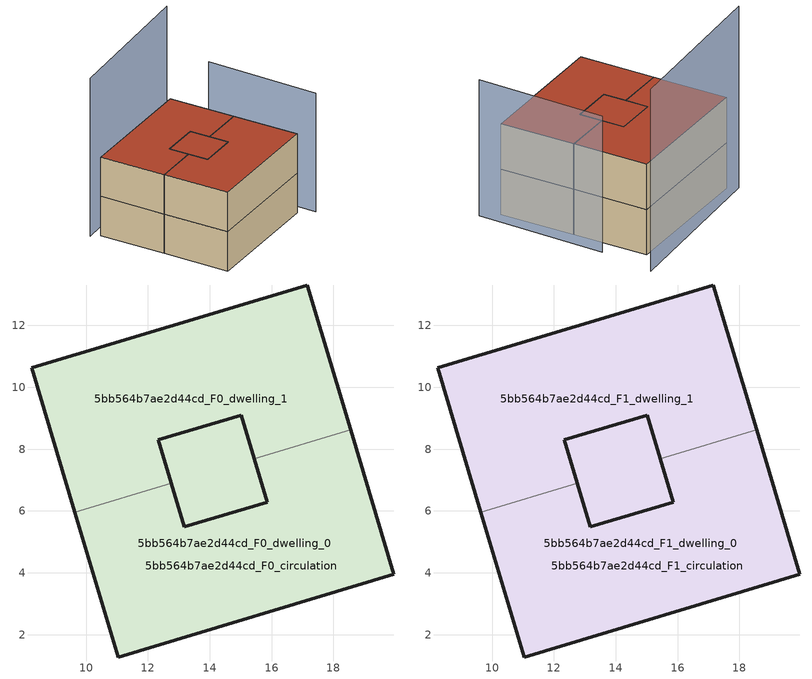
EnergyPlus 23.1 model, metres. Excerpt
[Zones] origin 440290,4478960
5bb564b7ae2d44cd_F0_dwelling_0
 floor ground (EU_floor_Construction): 18.55,8.63 19.95,3.95 11.04,1.28 9.64,5.96 12.76,6.89 13.18,5.49 15.85,6.29 15.43,7.69 z0; 15.01,9.1 15.85,6.29 13.18,5.49 12.76,6.89 12.34,8.3 z0
 wall outside (EU_wall_Construction): 15.43,7.69 15.85,6.29 13.18,5.49 12.76,6.89 / 9.64,5.96 11.04,1.28 19.95,3.95 18.55,8.63 z0:3
 wall to 5bb564b7ae2d44cd_F0_dwelling_1 (EU_wall_Construction): 18.55,8.63 15.43,7.69 / 12.76,6.89 9.64,5.96 z0:3
5bb564b7ae2d44cd_F0_dwelling_1
 floor ground (EU_floor_Construction): 17.15,13.31 18.55,8.63 15.43,7.69 15.01,9.1 12.34,8.3 12.76,6.89 9.64,5.96 8.24,10.64 z0; 15.01,9.1 15.85,6.29 13.18,5.49 12.76,6.89 12.34,8.3 z0
 wall outside (EU_wall_Construction): 18.55,8.63 17.15,13.31 8.24,10.64 9.64,5.96 / 12.76,6.89 12.34,8.3 15.01,9.1 15.43,7.69 z0:3
5bb564b7ae2d44cd_F0_circulation
 floor ground (EU_floor_Construction): 18.55,8.63 19.95,3.95 11.04,1.28 9.64,5.96 12.76,6.89 13.18,5.49 15.85,6.29 15.43,7.69 z0; 15.01,9.1 15.85,6.29 13.18,5.49 12.76,6.89 12.34,8.3 z0; 17.15,13.31 18.55,8.63 15.43,7.69 15.01,9.1 12.34,8.3 12.76,6.89 9.64,5.96 8.24,10.64 z0
 wall outside (EU_wall_Construction): 15.01,9.1 12.34,8.3 13.18,5.49 15.85,6.29 15.01,9.1 z0:3
5bb564b7ae2d44cd_F1_dwelling_0
 floor outside (EU_floor_Construction): 18.55,8.63 19.95,3.95 11.04,1.28 9.64,5.96 12.76,6.89 13.18,5.49 15.85,6.29 15.43,7.69 z3; 15.01,9.1 15.43,7.69 15.85,6.29 13.18,5.49 12.76,6.89 12.34,8.3 z3
 wall outside (EU_wall_Construction): 15.43,7.69 15.85,6.29 13.18,5.49 12.76,6.89 / 9.64,5.96 11.04,1.28 19.95,3.95 18.55,8.63 z3:6
 wall to 5bb564b7ae2d44cd_F1_dwelling_1 (EU_wall_Construction): 18.55,8.63 15.43,7.69 / 12.76,6.89 9.64,5.96 z3:6
 roof outside (EU_roof_Construction): 15.85,6.29 15.01,9.1 12.34,8.3 12.76,6.89 13.18,5.49 z6; 19.95,3.95 18.55,8.63 15.43,7.69 15.85,6.29 13.18,5.49 12.76,6.89 9.64,5.96 11.04,1.28 z6
5bb564b7ae2d44cd_F1_dwelling_1
 floor to 5bb564b7ae2d44cd_F0_dwelling_1 (EU_floor_Construction): 17.15,13.31 18.55,8.63 15.43,7.69 15.01,9.1 12.34,8.3 12.76,6.89 9.64,5.96 8.24,10.64 z3; 15.01,9.1 15.43,7.69 15.85,6.29 13.18,5.49 12.76,6.89 12.34,8.3 z3
 wall outside (EU_wall_Construction): 18.55,8.63 17.15,13.31 8.24,10.64 9.64,5.96 / 12.76,6.89 12.34,8.3 15.01,9.1 15.43,7.69 z3:6
 roof outside (EU_roof_Construction): 15.85,6.29 15.01,9.1 12.34,8.3 12.76,6.89 13.18,5.49 z6; 18.55,8.63 17.15,13.31 8.24,10.64 9.64,5.96 12.76,6.89 12.34,8.3 15.01,9.1 15.43,7.69 z6
5bb564b7ae2d44cd_F1_circulation
 floor outside (EU_floor_Construction): 17.15,13.31 18.55,8.63 15.43,7.69 15.01,9.1 12.34,8.3 12.76,6.89 9.64,5.96 8.24,10.64 z3
 floor to 5bb564b7ae2d44cd_F0_circulation (EU_floor_Construction): 18.55,8.63 19.95,3.95 11.04,1.28 9.64,5.96 12.76,6.89 13.18,5.49 15.85,6.29 15.43,7.69 z3; 15.01,9.1 15.85,6.29 13.18,5.49 12.76,6.89 12.34,8.3 z3
 wall outside (EU_wall_Construction): 15.01,9.1 12.34,8.3 13.18,5.49 15.85,6.29 15.01,9.1 z3:6
 roof outside (EU_roof_Construction): 15.85,6.29 15.01,9.1 12.34,8.3 12.76,6.89 13.18,5.49 z6; 19.95,3.95 18.55,8.63 15.43,7.69 15.85,6.29 13.18,5.49 12.76,6.89 9.64,5.96 11.04,1.28 z6; 18.55,8.63 17.15,13.31 8.24,10.64 9.64,5.96 12.76,6.89 12.34,8.3 15.01,9.1 15.43,7.69 z6
shading: 20.97,3.21 18.81,11.3 z0:9; 18.31,14.87 7.7,11.08 z0:12
[Building]
EU S2 Campaign: North Axis=0; Terrain=City; Solar Distribution=FullExterior
[Site:Location]
Madrid: Latitude=40.5; Longitude=-3.5; Time Zone=1; Elevation=609
[SizingPeriod:WeatherFileDays]
AnnualSizingPeriod: Begin Month=1; Begin Day of Month=1; End Month=12; End Day of Month=31; Day of Week for Start Day=Monday; Use Weather File Daylight Saving Period=No; Use Weather File Rain and Snow Indicators=No
[MATERIAL]
EU_InternalMass_Material: Roughness=MediumRough; Thickness=0.1; Conductivity=1; Density=1800; Specific Heat=900; Thermal Absorptance=0.9; Solar Absorptance=0.7; Visible Absorptance=0.7
[MATERIAL:NOMASS] Roughness=MediumRough; Thermal Absorptance=0.9; Solar Absorptance=0.7; Visible Absorptance=0.7
Name | Thermal Resistance
EU_wall_NoMass | 0.419739
EU_roof_NoMass | 0.352165
EU_floor_NoMass | 0.608284
[CONSTRUCTION]
EU_wall_Construction: EU_wall_NoMass
EU_roof_Construction: EU_roof_NoMass
EU_floor_Construction: EU_floor_NoMass
EU_InternalMass_Construction: EU_InternalMass_Material
[ZONE] Type=1; Multiplier=1; Ceiling Height=autocalculate; Floor Area=autocalculate; Part of Total Floor Area=Yes
Name | Volume
5bb564b7ae2d44cd_F0_dwelling_0; 5bb564b7ae2d44cd_F1_dwelling_0 | 148.594
5bb564b7ae2d44cd_F0_dwelling_1 | 148.595
5bb564b7ae2d44cd_F1_dwelling_1 | 148.593
5bb564b7ae2d44cd_F0_circulation; 5bb564b7ae2d44cd_F1_circulation | 272.65
[INTERNALMASS] Construction=EU_InternalMass_Construction; Surface Area=41.3518
Name | Zone or ZoneList
5bb564b7ae2d44cd_F0_dwelling_0_EU_InternalMass | 5bb564b7ae2d44cd_F0_dwelling_0
5bb564b7ae2d44cd_F0_dwelling_1_EU_InternalMass | 5bb564b7ae2d44cd_F0_dwelling_1
5bb564b7ae2d44cd_F1_dwelling_0_EU_InternalMass | 5bb564b7ae2d44cd_F1_dwelling_0
5bb564b7ae2d44cd_F1_dwelling_1_EU_InternalMass | 5bb564b7ae2d44cd_F1_dwelling_1
[OTHEREQUIPMENT] Fuel Type=Electricity; Design Level Calculation Method=Watts/Area; Power per Zone Floor Area=1; Fraction Latent=0; Fraction Radiant=0; Fraction Lost=0; Carbon Dioxide Generation Rate=0; EndUse Subcategory=EU_Step8_InternalGains
Name | Zone or ZoneList or Space or SpaceList | Schedule
EU_Step8_InternalGain_5bb564b7ae2d44cd_F0_dwelling_0_f000 | 5bb564b7ae2d44cd_F0_dwelling_0 | EU_Step8_GainSchedule_5bb564b7ae2d44cd_F0_dwelling_0_f000
EU_Step8_InternalGain_5bb564b7ae2d44cd_F0_dwelling_1_f000 | 5bb564b7ae2d44cd_F0_dwelling_1 | EU_Step8_GainSchedule_5bb564b7ae2d44cd_F0_dwelling_1_f000
EU_Step8_InternalGain_5bb564b7ae2d44cd_F1_dwelling_0_f000 | 5bb564b7ae2d44cd_F1_dwelling_0 | EU_Step8_GainSchedule_5bb564b7ae2d44cd_F1_dwelling_0_f000
EU_Step8_InternalGain_5bb564b7ae2d44cd_F1_dwelling_1_f000 | 5bb564b7ae2d44cd_F1_dwelling_1 | EU_Step8_GainSchedule_5bb564b7ae2d44cd_F1_dwelling_1_f000
[ZONEINFILTRATION:DESIGNFLOWRATE] Schedule=EU_AlwaysOn; Design Flow Rate Calculation Method=Flow/Area; Flow Rate per Floor Area=0.0005; Constant Term Coefficient=1; Temperature Term Coefficient=0; Velocity Term Coefficient=0; Velocity Squared Term Coefficient=0
Name | Zone or ZoneList or Space or SpaceList
EU_Circulation_Infiltration_5bb564b7ae2d44cd_F0_circulation | 5bb564b7ae2d44cd_F0_circulation
EU_Circulation_Infiltration_5bb564b7ae2d44cd_F1_circulation | 5bb564b7ae2d44cd_F1_circulation
[ZONEVENTILATION:DESIGNFLOWRATE] Schedule=EU_AlwaysOn; Design Flow Rate Calculation Method=AirChanges/Hour; Air Changes per Hour=0.703302; Ventilation Type=Natural; Fan Pressure Rise=0; Fan Total Efficiency=1; Constant Term Coefficient=1; Temperature Term Coefficient=0; Velocity Term Coefficient=0; Velocity Squared Term Coefficient=0; Minimum Indoor Temperature=-100; Maximum Indoor Temperature=100; Delta Temperature=-100; Minimum Outdoor Temperature=-100; Maximum Outdoor Temperature=100; Maximum Wind Speed=40
Name | Zone or ZoneList or Space or SpaceList
EU_ConstantAir_5bb564b7ae2d44cd_F0_dwelling_0 | 5bb564b7ae2d44cd_F0_dwelling_0
EU_ConstantAir_5bb564b7ae2d44cd_F0_dwelling_1 | 5bb564b7ae2d44cd_F0_dwelling_1
EU_ConstantAir_5bb564b7ae2d44cd_F1_dwelling_0 | 5bb564b7ae2d44cd_F1_dwelling_0
EU_ConstantAir_5bb564b7ae2d44cd_F1_dwelling_1 | 5bb564b7ae2d44cd_F1_dwelling_1
[HVACTEMPLATE:THERMOSTAT] Constant Heating Setpoint=20; Constant Cooling Setpoint=50
EU_HeatOnly_5bb564b7ae2d44cd_F0_dwelling_0; EU_HeatOnly_5bb564b7ae2d44cd_F0_dwelling_1; EU_HeatOnly_5bb564b7ae2d44cd_F1_dwelling_0; EU_HeatOnly_5bb564b7ae2d44cd_F1_dwelling_1
[HVACTEMPLATE:ZONE:IDEALLOADSAIRSYSTEM] System Availability Schedule=EU_AlwaysOn; Maximum Heating Supply Air Temperature=50; Minimum Cooling Supply Air Temperature=13; Maximum Heating Supply Air Humidity Ratio=0.0156; Minimum Cooling Supply Air Humidity Ratio=0.0077; Heating Limit=NoLimit; Cooling Limit=NoLimit; Heating Availability Schedule=EU_AlwaysOn; Cooling Availability Schedule=EU_CoolingOff; Dehumidification Control Type=ConstantSensibleHeatRatio; Cooling Sensible Heat Ratio=0.7; Dehumidification Setpoint=60; Humidification Control Type=None; Humidification Setpoint=30; Outdoor Air Method=None; Outdoor Air Flow Rate per Person=0.00944; Outdoor Air Flow Rate per Zone Floor Area=0; Outdoor Air Flow Rate per Zone=0; Demand Controlled Ventilation Type=None; Outdoor Air Economizer Type=NoEconomizer; Heat Recovery Type=None; Sensible Heat Recovery Effectiveness=0.7; Latent Heat Recovery Effectiveness=0.65
Name | Template Thermostat
5bb564b7ae2d44cd_F0_dwelling_0 | EU_HeatOnly_5bb564b7ae2d44cd_F0_dwelling_0
5bb564b7ae2d44cd_F0_dwelling_1 | EU_HeatOnly_5bb564b7ae2d44cd_F0_dwelling_1
5bb564b7ae2d44cd_F1_dwelling_0 | EU_HeatOnly_5bb564b7ae2d44cd_F1_dwelling_0
5bb564b7ae2d44cd_F1_dwelling_1 | EU_HeatOnly_5bb564b7ae2d44cd_F1_dwelling_1
[SIZING:ZONE] Zone Cooling Design Supply Air Temperature Input Method=SupplyAirTemperature; Zone Cooling Design Supply Air Temperature=13; Zone Heating Design Supply Air Temperature Input Method=SupplyAirTemperature; Zone Heating Design Supply Air Temperature=50; Zone Cooling Design Supply Air Humidity Ratio=0.008; Zone Heating Design Supply Air Humidity Ratio=0.008; Cooling Design Air Flow Method=DesignDay; Cooling Design Air Flow Rate=0; Cooling Minimum Air Flow per Zone Floor Area=0.000762; Cooling Minimum Air Flow=0; Cooling Minimum Air Flow Fraction=0.2; Heating Design Air Flow Method=DesignDay; Heating Design Air Flow Rate=0; Heating Maximum Air Flow per Zone Floor Area=0.002032; Heating Maximum Air Flow=0.141576; Heating Maximum Air Flow Fraction=0.3; Account for Dedicated Outdoor Air System=No; Dedicated Outdoor Air System Control Strategy=NeutralSupplyAir; Dedicated Outdoor Air Low Setpoint Temperature for Design=autosize; Dedicated Outdoor Air High Setpoint Temperature for Design=autosize; Zone Load Sizing Method=Sensible Load Only No Latent Load; Zone Latent Cooling Design Supply Air Humidity Ratio Input Method=HumidityRatioDifference; Zone Cooling Design Supply Air Humidity Ratio Difference=0.005; Zone Latent Heating Design Supply Air Humidity Ratio Input Method=HumidityRatioDifference; Zone Humidification Design Supply Air Humidity Ratio Difference=0.005
5bb564b7ae2d44cd_F0_dwelling_0; 5bb564b7ae2d44cd_F0_dwelling_1; 5bb564b7ae2d44cd_F1_dwelling_0; 5bb564b7ae2d44cd_F1_dwelling_1
[SCHEDULE:CONSTANT]
Name | Hourly Value
EU_AlwaysOn | 1
EU_CoolingOff | 0
[SCHEDULE:FILE] Column Number=1; Rows to Skip at Top=0; Number of Hours of Data=8760; Column Separator=Comma; Interpolate to Timestep=No; Minutes per Item=60; Adjust Schedule for Daylight Savings=Yes
Name | File
EU_Step8_GainSchedule_5bb564b7ae2d44cd_F0_dwelling_0_f000 | ../../schedules/5bb564b7ae2d44cd/5bb564b7ae2d44cd_F0_dwelling_0_f000_gain.csv
EU_Step8_GainSchedule_5bb564b7ae2d44cd_F0_dwelling_1_f000 | ../../schedules/5bb564b7ae2d44cd/5bb564b7ae2d44cd_F0_dwelling_1_f000_gain.csv
EU_Step8_GainSchedule_5bb564b7ae2d44cd_F1_dwelling_0_f000 | ../../schedules/5bb564b7ae2d44cd/5bb564b7ae2d44cd_F1_dwelling_0_f000_gain.csv
EU_Step8_GainSchedule_5bb564b7ae2d44cd_F1_dwelling_1_f000 | ../../schedules/5bb564b7ae2d44cd/5bb564b7ae2d44cd_F1_dwelling_1_f000_gain.csv
